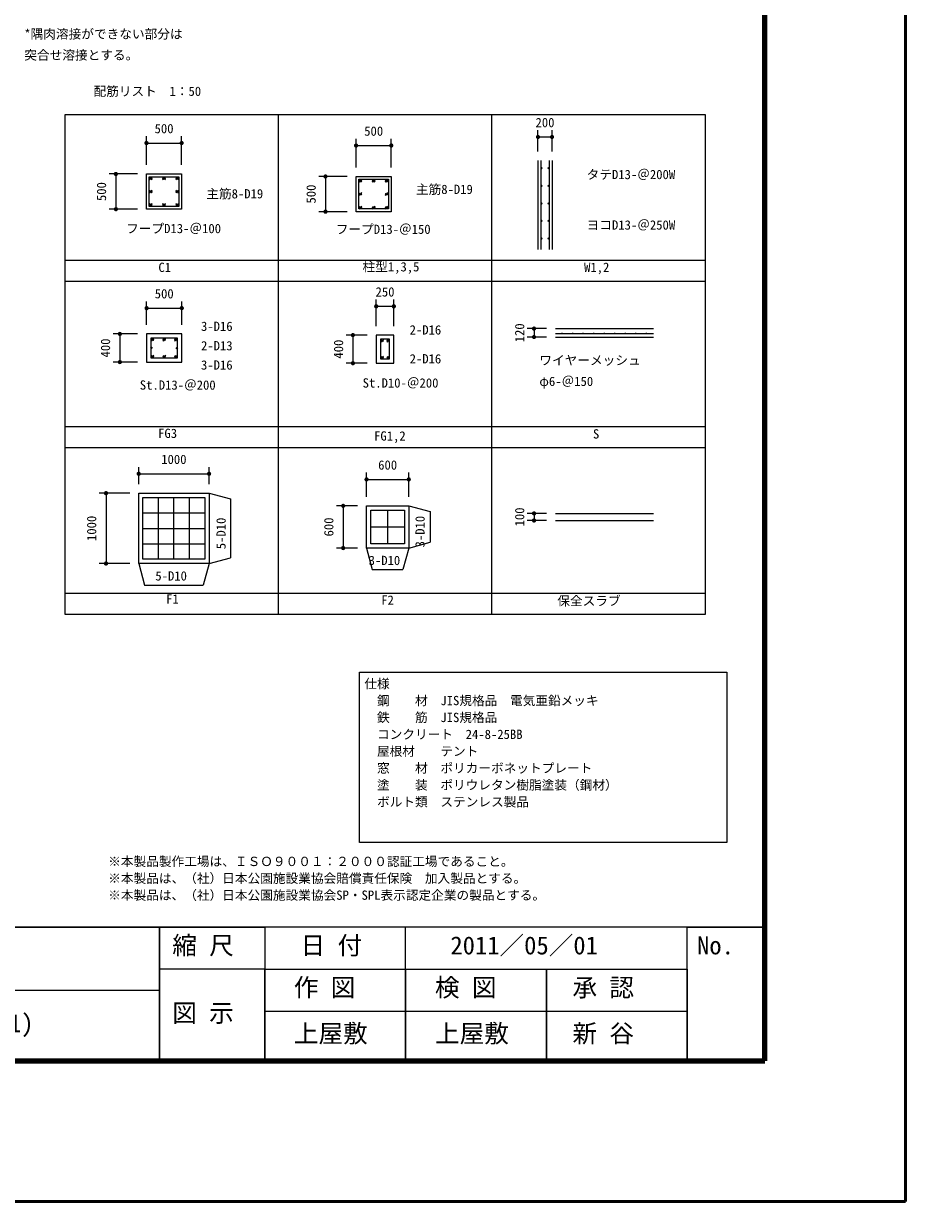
# Model space of a CAD drawing. Units: millimetres at full size. Extents: x 0 to 42000, y 0 to 29700.
# Drawn here: x 29465 to 42000, y 0 to 16744 of the extents above; entities that cross this region are included whole.
import ezdxf
from ezdxf.enums import TextEntityAlignment as Align

# ---------------------------------------------------------------- set-up
doc = ezdxf.new("R2010")
doc.units = ezdxf.units.MM
doc.header["$LTSCALE"] = 100
for name, color, linetype, lineweight in [('C-TTL', 2, 'Continuous', 140), ('D-STR', 1, 'Continuous', 13), ('D-STR-DIM', 7, 'Continuous', 13), ('D-STR-TXT', 7, 'Continuous', 13), ('D-TTL', 2, 'Continuous', 50), ('D-TTL-FRAM', 2, 'Continuous', 13), ('D-TTL-LINE', 7, 'Continuous', 13), ('D-TTL-TXT', 7, 'Continuous', 13)]:
    doc.layers.add(name, color=color, linetype=linetype, lineweight=lineweight)
doc.layers.add('D-DOC', color=7, linetype='Continuous')
doc.styles.add('ＭＳ ゴシック', font='')
doc.styles.get('ＭＳ ゴシック').set_extended_font_data('MS Gothic')

# ---------------------------------------------------------------- blocks, each defined once
blk = doc.blocks.new('filled_dot')
at = {"color": 0, "linetype": 'Continuous', "lineweight": -2, "const_width": 1.25}
blk.add_lwpolyline([(-0.625, 0, 1), (0.625, 0, 1)], format="xyb", close=True, dxfattribs=at)

msp = doc.modelspace()

# ---------------------------------------------------------------- linework, layer by layer
at = {"layer": 'C-TTL'}
for p, q in [((40000, 2000), (40000, 27700)), ((2000, 2000), (40000, 2000))]:
    msp.add_line(p, q, dxfattribs=at)
at = {"layer": 'D-STR'}
for p, q in [((36776.6, 14797.4), (36776.6, 13531.1)), ((36816.6, 14797.4), (36816.6, 13531.1)), ((36936.6, 14797.4), (36936.6, 13531.1)), ((36976.6, 14797.4), (36976.6, 13531.1)), ((36836.3, 14697.6), (36816.6, 14677.9)), ((36836.3, 14677.9), (36816.6, 14697.6)), ((36936.6, 14697.6), (36916.9, 14677.9)), ((36936.6, 14677.9), (36916.9, 14697.6)), ((31293.4, 14524.1), (31252.1, 14565.4)), ((31253.4, 14524.1), (31294.8, 14565.4)), ((31482.1, 14524.1), (31440.7, 14565.4)), ((31442.1, 14524.1), (31483.4, 14565.4)), ((31670.7, 14524.1), (31629.3, 14565.4)), ((31630.7, 14524.1), (31672.1, 14565.4)), ((34231.6, 14486.8), (34273, 14528.1)), ((34421.6, 14486.8), (34462.9, 14528.1)), ((34604, 14486.8), (34645.4, 14528.1)), ((36836.3, 14447.6), (36816.6, 14427.9)), ((36836.3, 14427.9), (36816.6, 14447.6)), ((36936.6, 14447.6), (36916.9, 14427.9)), ((36936.6, 14427.9), (36916.9, 14447.6)), ((31293.4, 14335.4), (31252.1, 14376.8)), ((31293.4, 14375.4), (31252.1, 14334.1)), ((31630.7, 14335.4), (31672.1, 14376.8)), ((31630.7, 14375.4), (31672.1, 14334.1)), ((34231.6, 14299.1), (34273, 14340.4)), ((34604, 14299.1), (34645.4, 14340.4)), ((31293.4, 14186.8), (31252.1, 14145.4)), ((31253.4, 14186.8), (31294.8, 14145.4)), ((31482.1, 14186.8), (31440.7, 14145.4)), ((31442.1, 14186.8), (31483.4, 14145.4)), ((31670.7, 14186.8), (31629.3, 14145.4)), ((31630.7, 14186.8), (31672.1, 14145.4)), ((34231.6, 14105.4), (34273, 14146.8)), ((34421.6, 14105.4), (34462.9, 14146.8)), ((34604, 14105.4), (34645.4, 14146.8)), ((36836.3, 14197.6), (36816.6, 14177.9)), ((36836.3, 14177.9), (36816.6, 14197.6)), ((36936.6, 14197.6), (36916.9, 14177.9)), ((36936.6, 14177.9), (36916.9, 14197.6)), ((36836.3, 13947.6), (36816.6, 13927.9)), ((36836.3, 13927.9), (36816.6, 13947.6)), ((36936.6, 13947.6), (36916.9, 13927.9)), ((36936.6, 13927.9), (36916.9, 13947.6)), ((36836.3, 13697.6), (36816.6, 13677.9)), ((36836.3, 13677.9), (36816.6, 13697.6)), ((36936.6, 13697.6), (36916.9, 13677.9)), ((36936.6, 13677.9), (36916.9, 13697.6)), ((37024.4, 12407.6), (38419.6, 12407.6)), ((31274, 12228.8), (31315.3, 12270.2)), ((31443.9, 12228.8), (31485.3, 12270.2)), ((31612, 12228.8), (31653.3, 12270.2)), ((34542, 12213.5), (34583.4, 12254.8)), ((34627.2, 12215), (34668.6, 12256.3)), ((38419.6, 12333.3), (37024.4, 12333.3)), ((37024.4, 12287.6), (38419.6, 12287.6)), ((37115.3, 12349), (37115.3, 12333.3)), ((37265.3, 12349), (37265.3, 12333.3)), ((37415.3, 12349), (37415.3, 12333.3)), ((37565.3, 12349), (37565.3, 12333.3)), ((37715.3, 12349), (37715.3, 12333.3)), ((37865.3, 12349), (37865.3, 12333.3)), ((38015.3, 12349), (38015.3, 12333.3)), ((38165.3, 12349), (38165.3, 12333.3)), ((38315.3, 12349), (38315.3, 12333.3)), ((31293.6, 12141.7), (31273.9, 12122)), ((31293.6, 12122), (31273.9, 12141.7)), ((31634.2, 12141.7), (31653.9, 12122)), ((31634.2, 12122), (31653.9, 12141.7)), ((31274, 11987.5), (31315.3, 12028.9)), ((31443.9, 11987.5), (31485.3, 12028.9)), ((31612, 11987.5), (31653.3, 12028.9)), ((34542, 11975.6), (34583.4, 12016.9)), ((34627.2, 11977.1), (34668.6, 12018.4)), ((31161.7, 10008), (32041.7, 10008)), ((31161.7, 9128), (31161.7, 10008)), ((31381.7, 9128), (31381.7, 10008)), ((31601.7, 9128), (31601.7, 10008)), ((31821.7, 9128), (31821.7, 10008)), ((32041.7, 10008), (32041.7, 9128)), ((31161.7, 9788), (32041.7, 9788)), ((34640.2, 9827.9), (34640.2, 9347.9)), ((37024.4, 9780.2), (38419.6, 9780.2)), ((31161.7, 9568), (32041.7, 9568)), ((34400.2, 9587.9), (34880.2, 9587.9)), ((37024.4, 9680.2), (38419.6, 9680.2)), ((31161.7, 9348), (32041.7, 9348)), ((32041.7, 9128), (31161.7, 9128))]:
    msp.add_line(p, q, dxfattribs=at)
for points in [[(31212.1, 14605.4), (31712.1, 14605.4), (31712.1, 14105.4), (31212.1, 14105.4)], [(34191.6, 14569.7), (34691.6, 14569.7), (34691.6, 14069.7), (34191.6, 14069.7)], [(31252.1, 14565.4), (31672.1, 14565.4), (31672.1, 14145.4), (31252.1, 14145.4)], [(34231.6, 14529.7), (34651.6, 14529.7), (34651.6, 14109.7), (34231.6, 14109.7)], [(31213.9, 11931.8), (31713.9, 11931.8), (31713.9, 12331.8), (31213.9, 12331.8)], [(31273.9, 11991.8), (31653.9, 11991.8), (31653.9, 12271.8), (31273.9, 12271.8)], [(34477.8, 11915.6), (34727.8, 11915.6), (34727.8, 12315.6), (34477.8, 12315.6)], [(34537.8, 11975.6), (34667.8, 11975.6), (34667.8, 12255.6), (34537.8, 12255.6)], [(31101.7, 10068), (32101.7, 10068), (32101.7, 9068), (31101.7, 9068)], [(34340.2, 9887.9), (34940.2, 9887.9), (34940.2, 9287.9), (34340.2, 9287.9)], [(34400.2, 9827.9), (34880.2, 9827.9), (34880.2, 9347.9), (34400.2, 9347.9)]]:
    msp.add_lwpolyline(points, close=True, dxfattribs=at)
for centre in [(31273.4, 14544.1), (31462.1, 14544.1), (31650.7, 14544.1), (34251.6, 14506.8), (34441.6, 14506.8), (34624, 14506.8), (31273.4, 14355.4), (31650.7, 14355.4), (34251.6, 14319.1), (34624, 14319.1), (31273.4, 14166.8), (31462.1, 14166.8), (31650.7, 14166.8), (34251.6, 14125.4), (34441.6, 14125.4), (34624, 14125.4), (31294, 12248.8), (31463.9, 12248.8), (31632, 12248.8), (34562, 12233.5), (34647.2, 12235), (31294, 12007.5), (31463.9, 12007.5), (31632, 12007.5), (34562, 11995.6), (34647.2, 11997.1)]:
    msp.add_circle(centre, 15.7, dxfattribs=at)
at = {"layer": 'D-STR-DIM'}
for p, q in [((31212.1, 14733.4), (31212.1, 15141.6)), ((31712.1, 14733.4), (31712.1, 15141.6)), ((34191.6, 14697.7), (34191.6, 15105.9)), ((34691.6, 14697.7), (34691.6, 15105.9)), ((36776.6, 14925.4), (36776.6, 15227.6)), ((36776.6, 15131.6), (36976.6, 15131.6)), ((36976.6, 14925.4), (36976.6, 15227.6)), ((31212.1, 15045.6), (31712.1, 15045.6)), ((34191.6, 15009.9), (34691.6, 15009.9)), ((31084.1, 14605.4), (30681, 14605.4)), ((30777, 14605.4), (30777, 14105.4)), ((34063.6, 14569.7), (33660.5, 14569.7)), ((33756.5, 14569.7), (33756.5, 14069.7)), ((31084.1, 14105.4), (30681, 14105.4)), ((34063.6, 14069.7), (33660.5, 14069.7)), ((31213.9, 12459.8), (31213.9, 12794.4)), ((31713.9, 12459.8), (31713.9, 12794.4)), ((34477.8, 12443.6), (34477.8, 12820.3)), ((34727.8, 12443.6), (34727.8, 12820.3)), ((31213.9, 12698.4), (31713.9, 12698.4)), ((34477.8, 12724.3), (34727.8, 12724.3)), ((36896.4, 12407.6), (36624.7, 12407.6)), ((36720.7, 12407.6), (36720.7, 12287.6)), ((31085.9, 12331.8), (30738, 12331.8)), ((30834, 12331.8), (30834, 11931.8)), ((34349.8, 12315.6), (34050.3, 12315.6)), ((34146.3, 12315.6), (34146.3, 11915.6)), ((36896.4, 12287.6), (36624.7, 12287.6)), ((31085.9, 11931.8), (30738, 11931.8)), ((34349.8, 11915.6), (34050.3, 11915.6)), ((31101.7, 10196), (31101.7, 10440)), ((32101.7, 10196), (32101.7, 10440)), ((31101.7, 10344), (32101.7, 10344)), ((34340.2, 10015.9), (34340.2, 10359.9)), ((34340.2, 10263.9), (34940.2, 10263.9)), ((34940.2, 10015.9), (34940.2, 10359.9)), ((30973.7, 10068), (30540.9, 10068)), ((30636.9, 10068), (30636.9, 9068)), ((34212.2, 9887.9), (33912, 9887.9)), ((34008, 9887.9), (34008, 9287.9)), ((36896.4, 9780.2), (36624.7, 9780.2)), ((36720.7, 9780.2), (36720.7, 9680.2)), ((36896.4, 9680.2), (36624.7, 9680.2)), ((34212.2, 9287.9), (33912, 9287.9)), ((30973.7, 9068), (30540.9, 9068))]:
    msp.add_line(p, q, dxfattribs=at)
at = {"layer": 'D-STR-TXT'}
for p, q in [((30056, 15449.6), (39154.2, 15449.6)), ((30056, 8342.2), (30056, 15449.6)), ((33088.7, 8342.2), (33088.7, 15449.6)), ((36121.4, 8342.2), (36121.4, 15449.6)), ((39154.2, 15449.6), (39154.2, 8342.2)), ((30056, 13380.5), (39154.2, 13380.5)), ((30056, 13080.5), (39154.2, 13080.5)), ((39154.2, 11011.3), (30056, 11011.3)), ((39154.2, 10711.3), (30056, 10711.3)), ((32101.7, 10068), (32408, 9985.9)), ((32408, 9985.9), (32408, 9150)), ((34940.2, 9887.9), (35246.6, 9805.8)), ((35246.6, 9805.8), (35246.6, 9370)), ((34340.2, 9287.9), (34422.3, 8981.6)), ((34940.2, 9287.9), (34858.2, 8981.6)), ((34940.2, 9287.9), (35246.6, 9370)), ((31101.7, 9068), (31183.8, 8761.6)), ((32101.7, 9068), (32019.6, 8761.6)), ((32101.7, 9068), (32408, 9150)), ((34422.3, 8981.6), (34858.2, 8981.6)), ((31183.8, 8761.6), (32019.6, 8761.6)), ((39154.2, 8642.2), (30056, 8642.2)), ((39154.2, 8342.2), (30056, 8342.2))]:
    msp.add_line(p, q, dxfattribs=at)
at = {"layer": 'D-TTL'}
for p, q in [((42000, 0), (42000, 29700)), ((0, 0), (42000, 0))]:
    msp.add_line(p, q, dxfattribs=at)
at = {"layer": 'D-TTL-FRAM'}
for p, q in [((40000, 3900), (2000, 3900)), ((40000, 2000), (40000, 3900)), ((2000, 2000), (40000, 2000))]:
    msp.add_line(p, q, dxfattribs=at)
msp.add_lwpolyline([(34242.1, 7523.3), (39460.4, 7523.3), (39460.4, 5100.4), (34242.1, 5100.4)], close=True, dxfattribs=at)
at = {"layer": 'D-TTL-LINE'}
for p, q in [((22896.1, 3900), (31396.1, 3900)), ((31396.1, 3900), (32896.1, 3900)), ((31396.1, 2000), (31396.1, 3900)), ((31396.1, 3900), (31396.1, 2000)), ((32896.1, 3900), (32896.1, 2000)), ((38896.1, 3900), (32896.1, 3900)), ((32896.1, 3900), (32896.1, 3300)), ((34896.1, 3300), (34896.1, 3900)), ((38896.1, 2000), (38896.1, 3900)), ((38896.1, 3300), (38896.1, 3900)), ((38896.1, 3900), (40000, 3900)), ((40000, 3900), (40000, 2000)), ((32896.1, 3300), (31396.1, 3300)), ((32896.1, 3300), (38896.1, 3300)), ((32896.1, 3300), (34896.1, 3300)), ((32896.1, 2000), (32896.1, 3300)), ((34896.1, 3300), (36896.1, 3300)), ((34896.1, 2000), (34896.1, 3300)), ((34896.1, 3300), (34896.1, 2000)), ((36896.1, 3300), (38896.1, 3300)), ((36896.1, 2000), (36896.1, 3300)), ((36896.1, 3300), (36896.1, 2000)), ((38896.1, 3300), (38896.1, 2000)), ((31396.1, 3000), (22896.1, 3000)), ((38896.1, 2700), (32896.1, 2700)), ((31396.1, 2000), (22896.1, 2000)), ((32896.1, 2000), (31396.1, 2000)), ((34896.1, 2000), (32896.1, 2000)), ((36896.1, 2000), (34896.1, 2000)), ((38896.1, 2000), (36896.1, 2000)), ((40000, 2000), (38896.1, 2000))]:
    msp.add_line(p, q, dxfattribs=at)

# ---------------------------------------------------------------- block references
at = {"layer": 'D-STR-DIM', "xscale": 24, "yscale": 24}
for p in [(31212.1, 15045.6), (36776.6, 15131.6), (34191.6, 15009.9), (31213.9, 12698.4), (34477.8, 12724.3), (31101.7, 10344), (34340.2, 10263.9)]:
    msp.add_blockref('filled_dot', p, dxfattribs=at)
for p, rotation in [((31712.1, 15045.6), 180), ((36976.6, 15131.6), 180), ((34691.6, 15009.9), 180), ((30777, 14605.4), 270), ((33756.5, 14569.7), 270), ((30777, 14105.4), 90), ((33756.5, 14069.7), 90), ((31713.9, 12698.4), 180), ((34727.8, 12724.3), 180), ((36720.7, 12407.6), 270), ((30834, 12331.8), 270), ((34146.3, 12315.6), 270), ((36720.7, 12287.6), 90), ((30834, 11931.8), 90), ((34146.3, 11915.6), 90), ((32101.7, 10344), 180), ((34940.2, 10263.9), 180), ((30636.9, 10068), 270), ((34008, 9887.9), 270), ((36720.7, 9780.2), 270), ((36720.7, 9680.2), 90), ((34008, 9287.9), 90), ((30636.9, 9068), 90)]:
    msp.add_blockref('filled_dot', p, dxfattribs=dict(at, rotation=rotation))

# ---------------------------------------------------------------- texts
at = {"layer": 'D-DOC', "style": 'ＭＳ ゴシック'}
for s, p in [('仕様', (34308.9, 7426.2)), ('\u3000鋼\u3000\u3000材\u3000JIS規格品\u3000電気亜鉛メッキ', (34308.9, 7186.2)), ('\u3000鉄\u3000\u3000筋\u3000JIS規格品', (34308.9, 6946.2)), ('\u3000コンクリート\u300024-8-25BB', (34308.9, 6706.2)), ('  屋根材\u3000\u3000テント', (34308.9, 6466.2)), ('\u3000窓\u3000\u3000材\u3000ポリカーボネットプレート', (34308.9, 6226.2)), ('\u3000塗\u3000\u3000装\u3000ポリウレタン樹脂塗装（鋼材）', (34308.9, 5986.2)), ('\u3000ボルト類\u3000ステンレス製品', (34308.9, 5746.2)), ('※本製品製作工場は、ＩＳＯ９００１：２０００認証工場であること。', (30668.2, 4899.6)), ('※本製品は、（社）日本公園施設業協会賠償責任保険\u3000加入製品とする。', (30668.2, 4659.6)), ('※本製品は、（社）日本公園施設業協会SP・SPL表示認定企業の製品とする。\u3000', (30668.2, 4419.6))]:
    msp.add_text(s, height=132, dxfattribs=at).set_placement(p, align=Align.TOP_LEFT)
at = {"layer": 'D-STR-DIM', "style": 'ＭＳ ゴシック'}
for s, p in [('500', (31462.1, 15316.6)), ('500', (34441.6, 15281)), ('200', (36876.6, 15402.7)), ('500', (31463.9, 12969.4)), ('250', (34602.8, 12995.3)), ('1000', (31601.7, 10615)), ('600', (34640.2, 10534.9))]:
    msp.add_text(s, height=132, dxfattribs=at).set_placement(p, align=Align.TOP_CENTER)
for s, p in [('500', (30506, 14355.4)), ('500', (33485.5, 14319.7)), ('120', (36449.7, 12347.6)), ('400', (30562.9, 12131.8)), ('400', (33875.3, 12115.6)), ('1000', (30365.8, 9568)), ('600', (33737, 9587.9)), ('100', (36449.7, 9730.2))]:
    msp.add_text(s, height=132, rotation=90, dxfattribs=at).set_placement(p, align=Align.TOP_CENTER)
at = {"layer": 'D-STR-TXT', "style": 'ＭＳ ゴシック'}
for s, p in [('*隅肉溶接ができない部分は', (29475.3, 16662.1)), ('突合せ溶接とする。', (29475.3, 16362.1)), ('ワイヤーメッシュ', (36796, 12023.6)), ('φ6-＠150', (36796, 11723.6)), ('3-D10', (34369.7, 9178.1)), ('5-D10', (31338.1, 8958.2)), ('保全スラブ', (37051.7, 8603.3))]:
    msp.add_text(s, height=132, dxfattribs=at).set_placement(p, align=Align.TOP_LEFT)
for s, p in [('配筋リスト\u30001：50', (31989, 15847.7)), ('タテD13-＠200W', (38727, 14664.2)), ('主筋8-D19', (32871.2, 14390.3)), ('主筋8-D19', (35850.7, 14453.2)), ('フープD13-＠100', (32271.5, 13896.5)), ('フープD13-＠150', (35251, 13885.8)), ('ヨコD13-＠250W', (38727, 13946.5)), ('C1', (31561, 13343.9)), ('柱型1,3,5', (35091.5, 13352.3)), ('W1,2', (37791.2, 13345.4)), ('3-D16', (32436.2, 12506.6)), ('2-D16', (35401.6, 12455.5)), ('2-D13', (32436.2, 12230.4)), ('3-D16', (32436.2, 11956.4)), ('2-D16', (35401.6, 12044.1)), ('St.D13-＠200', (32195.3, 11671.3)), ('St.D10-＠200', (35362.4, 11701.2)), ('FG3', (31647, 10984.8)), ('FG1,2', (34896.3, 10947.4)), ('S', (37648, 10976.8)), ('F1', (31670.7, 8631)), ('F2', (34728.7, 8614.6))]:
    msp.add_text(s, height=132, dxfattribs=at).set_placement(p, align=Align.TOP_RIGHT)
for s, p in [('3-D10', (35033.4, 9297)), ('5-D10', (32205.5, 9271.1))]:
    msp.add_text(s, height=132, rotation=90, dxfattribs=at).set_placement(p, align=Align.TOP_LEFT)
at = {"layer": 'D-TTL-TXT', "style": 'ＭＳ ゴシック'}
for s, p in [('縮 尺', (31578.9, 3434.4)), ('日 付', (33403.1, 3434.4)), ('2011／05／01', (35532, 3434.4)), ('No.', (39038.2, 3434.4)), ('作 図', (33307.3, 2836.1)), ('検 図', (35312.7, 2836.1)), ('承 認', (37267.6, 2836.1)), ('ダックアウト (KMK-001)', (25760.7, 2328.5)), ('図 示', (31578.9, 2474)), ('上屋敷', (33307.3, 2182.5)), ('上屋敷', (35312.7, 2182.5)), ('新 谷', (37267.6, 2182.5))]:
    msp.add_text(s, height=256.6, dxfattribs=at).set_placement(p, align=Align.BOTTOM_LEFT)

doc.saveas('drawing.dxf')
